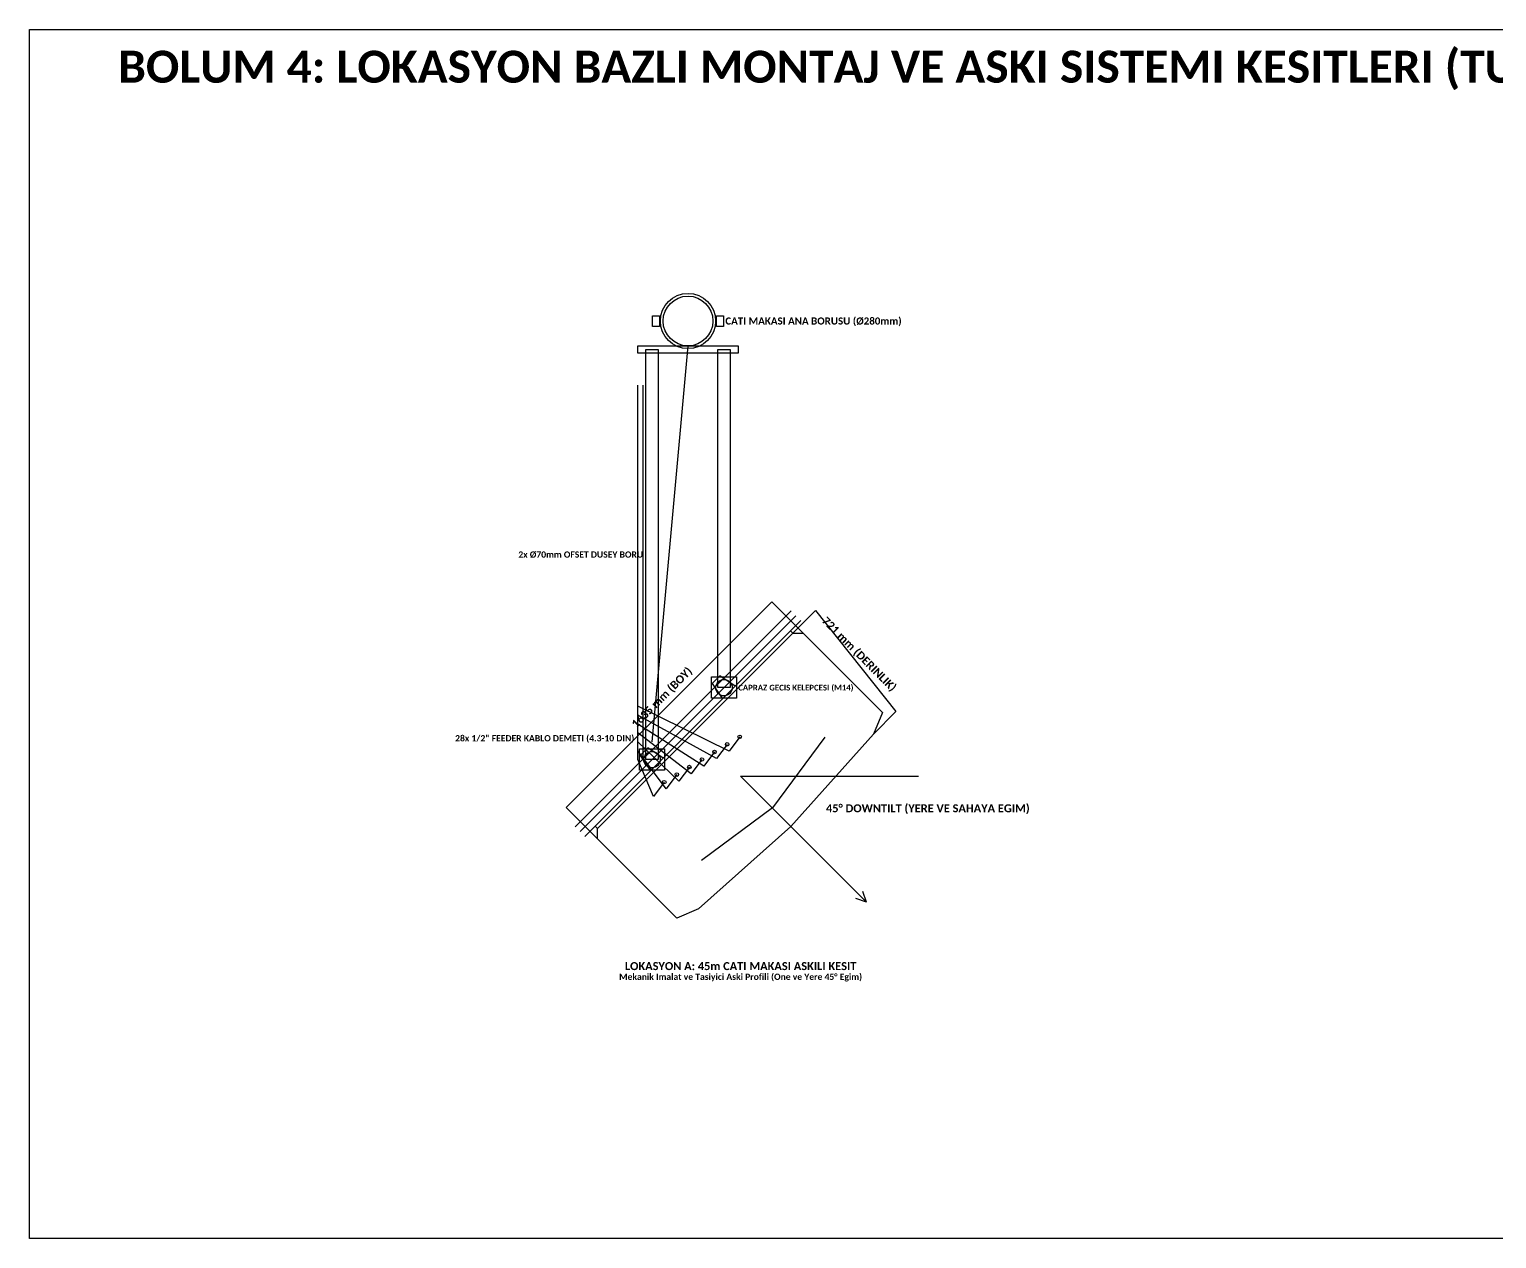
# Model space of a CAD drawing. Header units: millimetres. Extents: x -21500 to 32690, y -2600 to 19800.
# Drawn here: x -18000 to -9748, y -2600 to 4200 of the extents above; entities that cross this region are included whole.
import ezdxf
from ezdxf.enums import TextEntityAlignment as Align

# ---------------------------------------------------------------- set-up
doc = ezdxf.new("R2010")
doc.units = ezdxf.units.MM
for name, color, linetype in [('CELIK_KIRIS_KOLON', 9, 'CONTINUOUS'), ('EKP_MATSING_ANTEN', 2, 'CONTINUOUS'), ('KABLO_TAVALARI', 6, 'CONTINUOUS'), ('METIN_BILGI', 7, 'CONTINUOUS'), ('MONTAJ_BORULARI', 2, 'CONTINUOUS'), ('OLCULER', 1, 'CONTINUOUS')]:
    doc.layers.add(name, color=color, linetype=linetype)
doc.styles.get("Standard").update_dxf_attribs({"font": 'calibrib.ttf'})

msp = doc.modelspace()

# ---------------------------------------------------------------- linework, layer by layer
at = {"layer": 'CELIK_KIRIS_KOLON'}
for p, q in [((-14498.3, 193.7), (-14296, 2420)), ((-13719.9, 818.2), (-14818.2, -280.1)), ((-13719.9, 818.2), (-13705.8, 804.1)), ((-14117.1, 564.1), (-14159.5, 521.7)), ((-14159.5, 521.7), (-14102.1, 436)), ((-14031.4, 506.7), (-14117.1, 564.1)), ((-14102.1, 436), (-14031.4, 506.7)), ((-14521.7, 159.5), (-14564.1, 117.1)), ((-14564.1, 117.1), (-14506.7, 31.4)), ((-14436, 102.1), (-14521.7, 159.5)), ((-14506.7, 31.4), (-14436, 102.1)), ((-14818.2, -280.1), (-14804.1, -294.2))]:
    msp.add_line(p, q, dxfattribs=at)
for points in [[(-14496, 2530), (-14496, 2590), (-14456, 2590), (-14456, 2530)], [(-14136, 2530), (-14136, 2590), (-14096, 2590), (-14096, 2530)], [(-14578.3, 2380), (-14578.3, 2420), (-14013.7, 2420), (-14013.7, 2380)], [(-14163.7, 438.3), (-14163.7, 558.3), (-14023.7, 558.3), (-14023.7, 438.3)], [(-14568.3, 33.7), (-14568.3, 153.7), (-14428.3, 153.7), (-14428.3, 33.7)]]:
    msp.add_lwpolyline(points, close=True, dxfattribs=at)
for centre, radius in [((-14296, 2560), 155), ((-14093.7, 498.3), 46.1), ((-14498.3, 93.7), 46.1)]:
    msp.add_circle(centre, radius, dxfattribs=at)
at = {"layer": 'EKP_MATSING_ANTEN'}
for p, q in [((-14804.1, -294.2), (-13705.8, 804.1)), ((-13705.8, 804.1), (-13648.6, 804.7)), ((-13648.6, 804.7), (-13202.4, 358.5)), ((-13202.4, 358.5), (-13253.7, 236.4)), ((-13525.7, 219.4), (-13821.6, -178.4)), ((-13253.7, 236.4), (-13716.8, -283.2)), ((-13821.6, -178.4), (-14219.4, -474.3)), ((-14804.7, -351.4), (-14804.1, -294.2)), ((-13716.8, -283.2), (-14236.4, -746.3)), ((-14358.5, -797.6), (-14804.7, -351.4)), ((-14236.4, -746.3), (-14358.5, -797.6))]:
    msp.add_line(p, q, dxfattribs=at)
at = {"layer": 'KABLO_TAVALARI'}
for p, q in [((-14578.3, 93.7), (-14578.3, 2200)), ((-14548.3, 93.7), (-14548.3, 2200)), ((-14065.3, 141.7), (-14578.3, 393.7)), ((-14136, 99.3), (-14578.3, 343.7)), ((-14206.7, 56.8), (-14578.3, 293.7)), ((-14277.4, 14.4), (-14578.3, 243.7)), ((-14348.1, -28), (-14578.3, 193.7)), ((-14076, 179.3), (-14136, 99.3)), ((-14005.3, 221.7), (-14065.3, 141.7)), ((-14418.9, -70.5), (-14578.3, 143.7)), ((-14489.6, -112.9), (-14578.3, 93.7)), ((-14217.4, 94.4), (-14277.4, 14.4)), ((-14146.7, 136.8), (-14206.7, 56.8)), ((-14358.9, 9.5), (-14418.9, -70.5)), ((-14288.1, 52), (-14348.1, -28)), ((-14429.6, -32.9), (-14489.6, -112.9))]:
    msp.add_line(p, q, dxfattribs=at)
for centre in [(-14076, 179.3), (-14005.3, 221.7), (-14217.4, 94.4), (-14146.7, 136.8), (-14358.9, 9.5), (-14288.1, 52), (-14429.6, -32.9)]:
    msp.add_circle(centre, 10, dxfattribs=at)
at = {"layer": 'METIN_BILGI'}
msp.add_lwpolyline([(-18000, -2600), (-18000, 4200), (8000, 4200), (8000, -2600)], close=True, dxfattribs=at)
at = {"layer": 'MONTAJ_BORULARI'}
for p, q in [((-13716, 929.9), (-14929.9, -284)), ((-13689, 903), (-14903, -311)), ((-13662.1, 876), (-14876, -337.9))]:
    msp.add_line(p, q, dxfattribs=at)
for points in [[(-14533.3, 93.7), (-14533.3, 2400), (-14463.3, 2400), (-14463.3, 93.7)], [(-14128.7, 498.3), (-14128.7, 2400), (-14058.7, 2400), (-14058.7, 498.3)]]:
    msp.add_lwpolyline(points, close=True, dxfattribs=at)
msp.add_circle((-14296, 2560), 140, dxfattribs=at)
at = {"layer": 'OLCULER'}
for p, q in [((-14981.5, -174.7), (-13825.3, 981.5)), ((-13648.6, 804.7), (-13825.3, 981.5)), ((-13705.8, 804.1), (-13578.5, 931.3)), ((-13578.5, 931.3), (-13126.5, 363.7)), ((-13253.7, 236.4), (-13126.5, 363.7)), ((-14000, 0), (-13000, 0)), ((-14000, 0), (-13292.9, -707.1)), ((-14804.7, -351.4), (-14981.5, -174.7)), ((-13292.9, -707.1), (-13312.9, -647.1)), ((-13292.9, -707.1), (-13352.9, -687.1))]:
    msp.add_line(p, q, dxfattribs=at)

# ---------------------------------------------------------------- texts
at = {"layer": 'KABLO_TAVALARI'}
msp.add_text('28x 1/2" FEEDER KABLO DEMETI (4.3-10 DIN)', height=35, dxfattribs=at).set_placement((-14598.3, 213.7), align=Align.MIDDLE_RIGHT)
at = {"layer": 'METIN_BILGI'}
msp.add_text('BOLUM 4: LOKASYON BAZLI MONTAJ VE ASKI SISTEMI KESITLERI (TUM TRIBUN VE CATILAR)', height=180, dxfattribs=at).set_placement((-17500, 3900))
for s, height, p in [('CATI MAKASI ANA BORUSU (Ø280mm)', 40, (-14086, 2560)), ('CAPRAZ GECIS KELEPCESI (M14)', 32, (-14013.7, 498.3))]:
    msp.add_text(s, height=height, dxfattribs=at).set_placement(p, align=Align.MIDDLE_LEFT)
msp.add_text('2x Ø70mm OFSET DUSEY BORU', height=35, dxfattribs=at).set_placement((-14548.3, 1246.8), align=Align.MIDDLE_RIGHT)
for s, height, p in [('LOKASYON A: 45m CATI MAKASI ASKILI KESIT', 45, (-14000, -1067.5)), ('Mekanik Imalat ve Tasiyici Aski Profili (One ve Yere 45° Egim)', 35, (-14000, -1127.5))]:
    msp.add_text(s, height=height, dxfattribs=at).set_placement(p, align=Align.MIDDLE_CENTER)
at = {"layer": 'OLCULER'}
for s, rotation, p in [('721 mm (DERINLIK)', -45, (-13332.5, 687.5)), ('1635 mm (BOY)', 45, (-14443.4, 443.4))]:
    msp.add_text(s, height=45, rotation=rotation, dxfattribs=at).set_placement(p, align=Align.MIDDLE_CENTER)
msp.add_text('45° DOWNTILT (YERE VE SAHAYA EGIM)', height=45, dxfattribs=at).set_placement((-13520, -180), align=Align.MIDDLE_LEFT)

doc.saveas('drawing.dxf')
